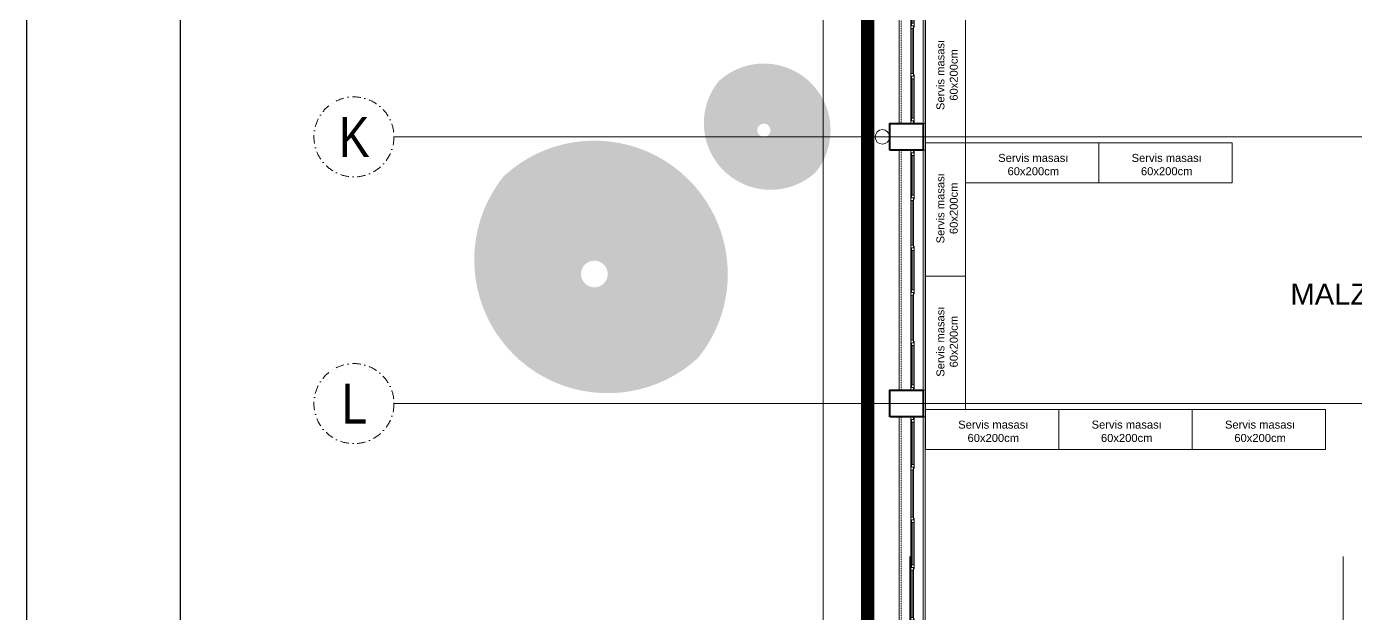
# Model space of a CAD drawing. Header units: centimetres. Extents: x 405464 to 563355, y 50011 to 66875.
# Drawn here: x 503064 to 505056, y 52405 to 53285 of the extents above; entities that cross this region are included whole.
import ezdxf
from ezdxf.enums import TextEntityAlignment as Align

# ---------------------------------------------------------------- set-up
doc = ezdxf.new("R2010")
doc.units = ezdxf.units.CM
doc.linetypes.add('DASHDOT', pattern=[25.4, 12.7, -6.35, 0, -6.35])
doc.linetypes.add('DOT', pattern=[0.25, 0, -0.25])
doc.layers.get('0').update_dxf_attribs({"lineweight": 9})
doc.layers.add('-MH_Ad', color=1, linetype='Continuous', lineweight=9, true_color=0xff0000)
for name, color, linetype, lineweight in [('0-KRCN-MİMARİ-220526', 8, 'Continuous', 9), ('0-KRCN-Z-ANTET', 71, 'Continuous', 30), ('A_Aks', 30, 'DASHDOT', 9), ('A_Arka', 8, 'Continuous', 9), ('A_Denizlik-Ex', 124, 'Continuous', 13), ('A_Kolon', 6, 'Continuous', 40), ('A_Pencere Doğrama-Ex', 140, 'Continuous', 15), ('A_Tretuar', 33, 'Continuous', 9), ('M00_Mahal_No$0$MH_Alan', 51, 'Continuous', 9), ('MH_Alan', 51, 'Continuous', 9), ('TF_Mobilya', 142, 'Continuous', 9)]:
    doc.layers.add(name, color=color, linetype=linetype, lineweight=lineweight)
doc.styles.add('Antet_Style 02', font='swissck.ttf')
doc.styles.add('M00_Mahal_No$0$Kalin01', font='swissk.ttf')
doc.styles.add('M00_Mahal_No$0$Normal', font='swiss.ttf')
doc.styles.add('MP_KAPI_POZ', font='arial.ttf')

# ---------------------------------------------------------------- blocks, each defined once
blk = doc.blocks.new('alp380_2')
at = {"color": 0}
for p, q in [((-16.5, 280.8), (-16.5, 209.6)), ((-16.5, 59.2), (-16.5, 130.4))]:
    blk.add_line(p, q, dxfattribs=at)
for points in [[(-14.5, 360), (-14.5, 356), (-18.5, 356), (-18.5, 360)], [(-14.5, 284.8), (-14.5, 280.8), (-18.5, 280.8), (-18.5, 284.8)], [(-14.5, 209.6), (-14.5, 205.6), (-18.5, 205.6), (-18.5, 209.6)], [(-14.5, 134.4), (-14.5, 130.4), (-18.5, 130.4), (-18.5, 134.4)], [(-14.5, 59.2), (-14.5, 55.2), (-18.5, 55.2), (-18.5, 59.2)], [(-14.5, -16), (-14.5, -20), (-18.5, -20), (-18.5, -16)]]:
    blk.add_lwpolyline(points, close=True, dxfattribs=at)
for points in [[(-17.5, 356), (-17.5, 352), (-13.5, 352), (-13.5, 358), (-14.5, 358)], [(-15.5, 288.8), (-15.5, 352)], [(-17.5, 284.8), (-17.5, 288.8), (-13.5, 288.8), (-13.5, 282.8), (-14.5, 282.8)], [(-17.5, 205.6), (-17.5, 201.6), (-13.5, 201.6), (-13.5, 207.6), (-14.5, 207.6)], [(-15.5, 138.4), (-15.5, 201.6)], [(-17.5, 134.4), (-17.5, 138.4), (-13.5, 138.4), (-13.5, 132.4), (-14.5, 132.4)], [(-17.5, 55.2), (-17.5, 51.2), (-13.5, 51.2), (-13.5, 57.2), (-14.5, 57.2)], [(-15.5, -12), (-15.5, 51.2)], [(-17.5, -16), (-17.5, -12), (-13.5, -12), (-13.5, -18), (-14.5, -18)]]:
    blk.add_lwpolyline(points, dxfattribs=at)
at = {"layer": 'A_Arka', "color": 0}
for points in [[(-18.5, -20), (-18.5, 360)], [(-14.5, 284.8), (-14.5, 205.6)], [(-14.5, 134.4), (-14.5, 55.2)]]:
    blk.add_lwpolyline(points, dxfattribs=at)
for points in [[(-17.5, 352), (-13.5, 352), (-13.5, 288.8), (-17.5, 288.8)], [(-17.5, 201.6), (-13.5, 201.6), (-13.5, 138.4), (-17.5, 138.4)], [(-17.5, 51.2), (-13.5, 51.2), (-13.5, -12), (-17.5, -12)]]:
    blk.add_lwpolyline(points, close=True, dxfattribs=at)
at = {"layer": 'A_Denizlik-Ex', "color": 0}
for p, q in [((-36, -20), (-36, 360)), ((3, 360), (0, 360)), ((3, 360), (0, 360)), ((3, 360), (3, -20)), ((3, -20), (0, -20))]:
    blk.add_line(p, q, dxfattribs=at)
at = {"layer": 'A_Denizlik-Ex', "color": 0, "linetype": 'DOT'}
for p, q in [((-33, -20), (-33, 360)), ((0, 360), (0, -20))]:
    blk.add_line(p, q, dxfattribs=at)
blk = doc.blocks.new('alp360')
at = {"color": 8}
for p, q in [((-16.5, 284.8), (-16.5, 217.6)), ((-16.5, 75.2), (-16.5, 142.4))]:
    blk.add_line(p, q, dxfattribs=at)
for points in [[(-14.5, 360), (-14.5, 356), (-18.5, 356), (-18.5, 360)], [(-14.5, 288.8), (-14.5, 284.8), (-18.5, 284.8), (-18.5, 288.8)], [(-14.5, 217.6), (-14.5, 213.6), (-18.5, 213.6), (-18.5, 217.6)], [(-14.5, 146.4), (-14.5, 142.4), (-18.5, 142.4), (-18.5, 146.4)], [(-14.5, 75.2), (-14.5, 71.2), (-18.5, 71.2), (-18.5, 75.2)], [(-14.5, 4), (-14.5, 0), (-18.5, 0), (-18.5, 4)]]:
    blk.add_lwpolyline(points, close=True, dxfattribs=at)
for points in [[(-17.5, 356), (-17.5, 352), (-13.5, 352), (-13.5, 358), (-14.5, 358)], [(-15.5, 292.8), (-15.5, 352)], [(-17.5, 288.8), (-17.5, 292.8), (-13.5, 292.8), (-13.5, 286.8), (-14.5, 286.8)], [(-17.5, 213.6), (-17.5, 209.6), (-13.5, 209.6), (-13.5, 215.6), (-14.5, 215.6)], [(-15.5, 150.4), (-15.5, 209.6)], [(-17.5, 146.4), (-17.5, 150.4), (-13.5, 150.4), (-13.5, 144.4), (-14.5, 144.4)], [(-17.5, 71.2), (-17.5, 67.2), (-13.5, 67.2), (-13.5, 73.2), (-14.5, 73.2)], [(-15.5, 8), (-15.5, 67.2)], [(-17.5, 4), (-17.5, 8), (-13.5, 8), (-13.5, 2), (-14.5, 2)]]:
    blk.add_lwpolyline(points, dxfattribs=at)
at = {"layer": 'A_Arka', "color": 8}
for points in [[(-18.5, 0), (-18.5, 360)], [(-14.5, 288.8), (-14.5, 213.6)], [(-14.5, 146.4), (-14.5, 71.2)]]:
    blk.add_lwpolyline(points, dxfattribs=at)
for points in [[(-17.5, 352), (-13.5, 352), (-13.5, 292.8), (-17.5, 292.8)], [(-17.5, 209.6), (-13.5, 209.6), (-13.5, 150.4), (-17.5, 150.4)], [(-17.5, 67.2), (-13.5, 67.2), (-13.5, 8), (-17.5, 8)]]:
    blk.add_lwpolyline(points, close=True, dxfattribs=at)
at = {"layer": 'A_Denizlik-Ex', "color": 8}
for p, q in [((-36, 0), (-36, 360)), ((3, 360), (0, 360)), ((3, 360), (0, 360)), ((3, 360), (3, 0)), ((3, 0), (0, 0))]:
    blk.add_line(p, q, dxfattribs=at)
at = {"layer": 'A_Denizlik-Ex', "color": 8, "linetype": 'DOT'}
for p, q in [((-33, 0), (-33, 360)), ((0, 360), (0, 0))]:
    blk.add_line(p, q, dxfattribs=at)
blk = doc.blocks.new('a_aks')
at = {"layer": 'A_Aks', "color": 8, "ltscale": 200}
for p, q in [((30, 5308), (30, -831.1)), ((680, 5308), (680, -831.1)), ((-743.4, 857), (1580, 857)), ((-743.4, 457), (1580, 457))]:
    blk.add_line(p, q, dxfattribs=at)
at = {"layer": 'A_Aks', "color": 8}
for centre in [(-803.4, 857), (-803.4, 457)]:
    blk.add_circle(centre, 60, dxfattribs=at)
at = {"layer": 'A_Aks', "color": 8, "style": 'Antet_Style 02'}
for s, p in [('K', (-802.8, 857)), ('L', (-802.8, 457))]:
    blk.add_text(s, height=60, dxfattribs=at).set_placement(p, align=Align.MIDDLE_CENTER)
blk = doc.blocks.new('mimari_yeni_durum')
at = {"transparency": 33554559}
h = blk.add_hatch(color=8, dxfattribs=at)
h.dxf.hatch_style = 1
h.set_gradient(color1=(128, 128, 128), color2=(214, 214, 214), name='INVSPHERICAL')
h.paths.add_polyline_path([(-88.8, 867, 0.653656), (-256.6, 940.5, 0.171763), (-278.8, 877.6, 0.653656), (-111, 804.1, 0.171763)])
h.paths.add_polyline_path([(-198.8, 867, -1), (-178.8, 867, -1)], flags=16)
h = blk.add_hatch(color=8, dxfattribs=at)
h.dxf.hatch_style = 1
h.set_gradient(color1=(128, 128, 128), color2=(214, 214, 214), name='INVSPHERICAL')
h.paths.add_polyline_path([(-242.9, 651.4, 0.653656), (-578.5, 798.4, 0.171763), (-623, 672.6, 0.653656), (-287.4, 525.6, 0.171763)])
h.paths.add_polyline_path([(-462.9, 651.4, -1), (-422.9, 651.4, -1)], flags=16)
at = {"layer": 'A_Arka', "color": 8}
blk.add_circle((-11, 857), 11, dxfattribs=at)
at = {"layer": 'A_Kolon', "color": 8}
for points in [[(0, 837), (0, 877), (50, 877), (50, 837), (0, 837)], [(0, 437), (0, 477), (50, 477), (50, 437), (0, 437)]]:
    blk.add_lwpolyline(points, dxfattribs=at)
at = {"layer": 'A_Tretuar', "color": 8}
blk.add_line((-100, -396), (-100, 2237), dxfattribs=at)
at = {"layer": 'A_Aks', "color": 8}
blk.add_blockref('a_aks', (0, 0), dxfattribs=at)
at = {"layer": 'A_Pencere Doğrama-Ex', "color": 8}
for name, p in [('alp360', (50, 877)), ('alp360', (50, 477)), ('alp380_2', (50, 77))]:
    blk.add_blockref(name, p, dxfattribs=at)
blk = doc.blocks.new('M00_Mahal_No$0$MHL')
at = {"color": 0, "linetype": 'ByBlock', "lineweight": -2}
blk.add_lwpolyline([(-100, -5), (-100, -30, 0.414214), (-95, -35), (95, -35, 0.414214), (100, -30), (100, -5, 0.414214), (95, 0), (-95, 0, 0.414214)], format="xyb", close=True, dxfattribs=at)
for tag, height, style, p in [('MAHALNO', 25, 'M00_Mahal_No$0$Kalin01', (0, -17.5)), ('MAHALADI', 40, 'M00_Mahal_No$0$Normal', (0, -67.5))]:
    blk.add_attdef(tag, text='', height=height, dxfattribs=dict(at, style=style)).set_placement(p, align=Align.MIDDLE_CENTER)
at = {"layer": 'M00_Mahal_No$0$MH_Alan', "style": 'M00_Mahal_No$0$Normal'}
blk.add_attdef('ALAN', text='', height=40, dxfattribs=at).set_placement((0, -127.5), align=Align.MIDDLE_CENTER)
blk = doc.blocks.new('A$C17b1b0ad')
at = {"layer": 'MH_Alan', "color": 8}
blk.add_lwpolyline([(50, 1648), (50, 57), (1114, 57), (1115, 437), (1115, 437), (1090, 437), (1090, 477), (1140, 477), (1140, 445), (1550, 445), (1550, 477), (1682, 477), (1682, 837), (1550, 837), (1550, 877), (1682, 877), (1682, 1237)], dxfattribs=at)
at = {"layer": '-MH_Ad', "color": 8}
ref = blk.add_blockref('M00_Mahal_No$0$MHL', (907.3, 674.2), dxfattribs=dict(at, xscale=0.7839999999999999, yscale=0.7839999999999999, zscale=0.7839999999999999))
ref.add_attrib('MAHALNO', 'A-Z-30', dxfattribs={"layer": '0', "color": 0, "linetype": 'ByBlock', "lineweight": -2, "height": 19.6, "style": 'M00_Mahal_No$0$Kalin01'}).set_placement((907.3, 660.4), align=Align.MIDDLE_CENTER)
ref.add_attrib('MAHALADI', 'MALZEME HAZIRLAMA ALANI', dxfattribs={"layer": '0', "color": 0, "linetype": 'ByBlock', "lineweight": -2, "height": 31.36, "style": 'M00_Mahal_No$0$Normal'}).set_placement((907.3, 621.2), align=Align.MIDDLE_CENTER)
ref.add_attrib('ALAN', '235.89 m²', dxfattribs={"layer": 'M00_Mahal_No$0$MH_Alan', "height": 23.52, "style": 'M00_Mahal_No$0$Normal'}).set_placement((907.3, 574.2), align=Align.MIDDLE_CENTER)
blk = doc.blocks.new('A$C9e52caec')
at = {"color": 1, "linetype": 'DASHDOT', "ltscale": 250, "true_color": 0xe60000, "const_width": 20}
blk.add_lwpolyline([(50, 2495), (930, 2495), (930, 1707), (1765, 1707), (1765, 4249), (1550, 4249), (1550, 5141.5), (8707, 5141.5), (8707, 2644), (12614.5, 2644), (12614.5, -227.5), (-33, -227.5), (-33, 2495)], close=True, dxfattribs=at)
at = {"layer": 'TF_Mobilya', "color": 8}
for points in [[(53.4, 848), (113.4, 848), (113.4, 1048), (53.4, 1048)], [(53.4, 648), (113.4, 648), (113.4, 848), (53.4, 848)], [(113.4, 848), (113.4, 788), (313.4, 788), (313.4, 848)], [(313.4, 848), (313.4, 788), (513.4, 788), (513.4, 848)], [(53.4, 448), (113.4, 448), (113.4, 648), (53.4, 648)], [(53.4, 448), (53.4, 388), (253.4, 388), (253.4, 448)], [(253.4, 448), (253.4, 388), (453.4, 388), (453.4, 448)], [(453.4, 448), (453.4, 388), (653.4, 388), (653.4, 448)]]:
    blk.add_lwpolyline(points, close=True, dxfattribs=at)
at = {"layer": '-MH_Ad', "color": 8}
blk.add_blockref('A$C17b1b0ad', (0, 0), dxfattribs=at)
at = {"color": 8}
blk.add_blockref('mimari_yeni_durum', (0, 0), dxfattribs=at)
at = {"layer": 'TF_Mobilya', "color": 8, "style": 'MP_KAPI_POZ'}
for s, p in [('Servis masası', (75.9, 949.9)), ('60x200cm', (95.9, 949.9)), ('Servis masası', (75.9, 749.9)), ('60x200cm', (95.9, 749.9)), ('Servis masası', (75.9, 549.9)), ('60x200cm', (95.9, 549.9))]:
    blk.add_text(s, height=12, rotation=90, dxfattribs=at).set_placement(p, align=Align.MIDDLE_CENTER)
for s, p in [('Servis masası', (215.2, 825.5)), ('Servis masası', (415.2, 825.5)), ('60x200cm', (215.2, 805.5)), ('60x200cm', (415.2, 805.5)), ('Servis masası', (155.2, 425.5)), ('Servis masası', (355.2, 425.5)), ('Servis masası', (555.2, 425.5)), ('60x200cm', (155.2, 405.5)), ('60x200cm', (355.2, 405.5)), ('60x200cm', (555.2, 405.5))]:
    blk.add_text(s, height=12, dxfattribs=at).set_placement(p, align=Align.MIDDLE_CENTER)

msp = doc.modelspace()

# ---------------------------------------------------------------- block references
at = {"layer": '0-KRCN-MİMARİ-220526', "rotation": 359.999999999997}
msp.add_blockref('A$C9e52caec', (504358.3, 52262.4, 74), dxfattribs=at)

# ---------------------------------------------------------------- next in the draw order: linework, layer by layer
at = {"layer": '0-KRCN-Z-ANTET'}
for points in [[(503064.1, 50111.3), (544661.8, 50111.3), (544661.8, 58911.3), (503064.1, 58911.3)], [(503294.8, 57911.3), (518977.4, 57911.3), (518977.4, 51111.3), (503294.8, 51111.3)]]:
    msp.add_lwpolyline(points, close=True, dxfattribs=at)

doc.saveas('drawing.dxf')
